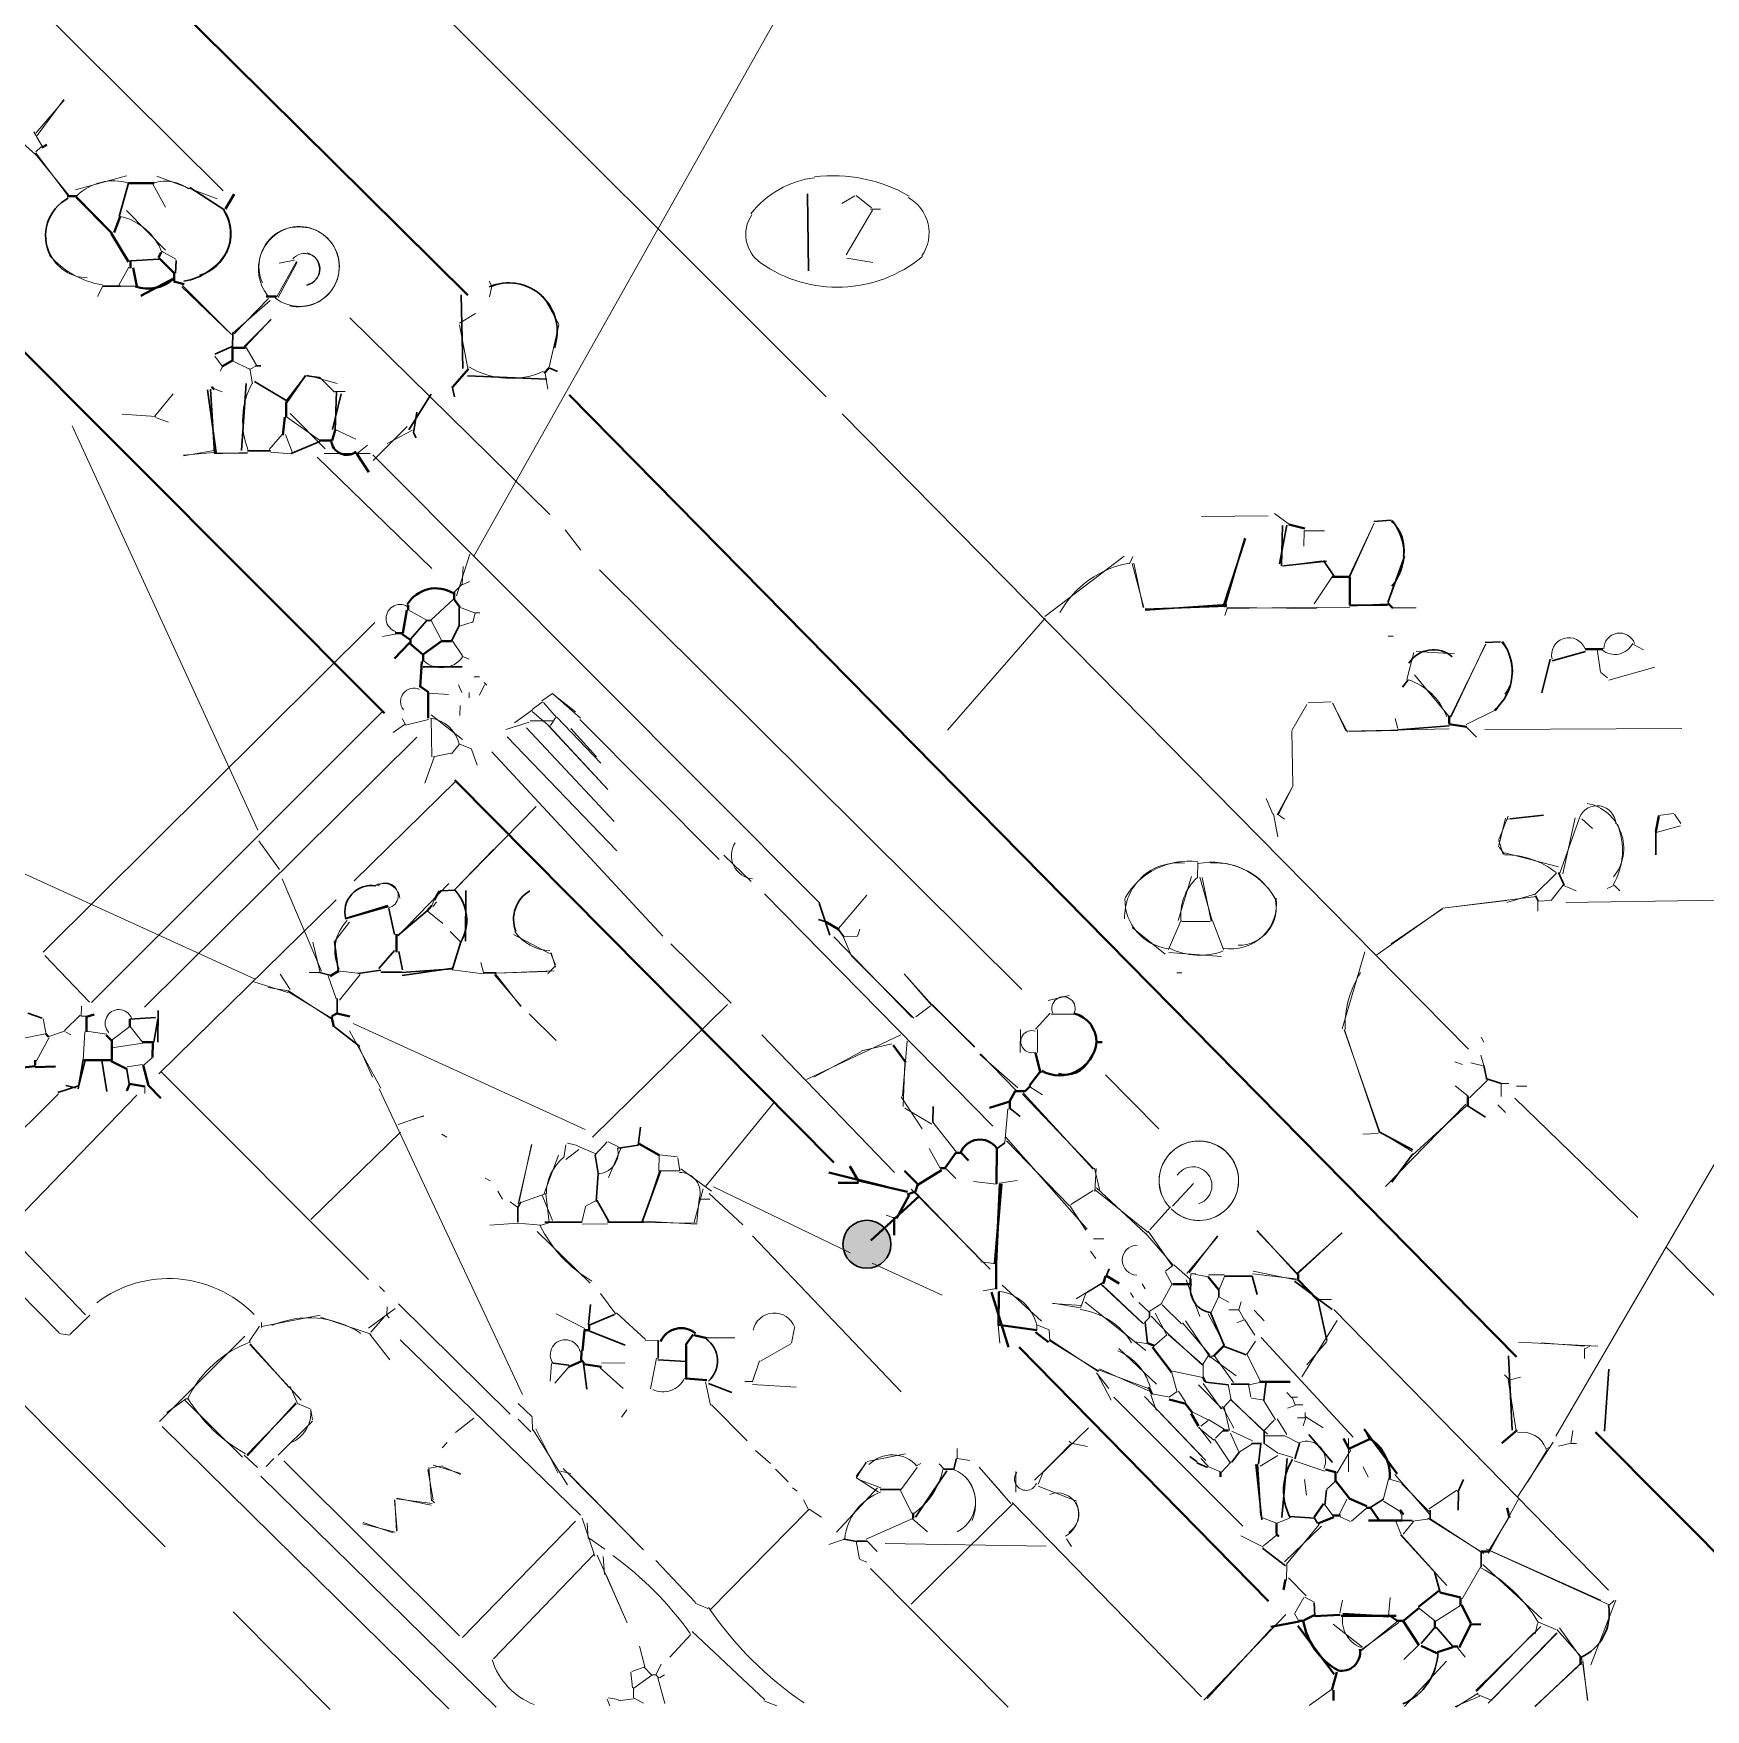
# Model space of a CAD drawing. Header units: millimetres. Extents: x 65038 to 140949, y 40232 to 87783.
# Drawn here: x 103149 to 114217, y 40232 to 51325 of the extents above; entities that cross this region are included whole.
import ezdxf

# ---------------------------------------------------------------- set-up
doc = ezdxf.new("R2010")
doc.units = ezdxf.units.MM
for name, color, linetype, lineweight in [('A_MED', 9, 'CONTINUOUS', 20), ('A_THIN', 8, 'CONTINUOUS', 15), ('CHECK', 2, 'CONTINUOUS', 35), ('P_NOMARK', 6, 'CONTINUOUS', 35), ('SYM', 4, 'CONTINUOUS', 25), ('TEXT_SHAPE', 7, 'CONTINUOUS', 30)]:
    doc.layers.add(name, color=color, linetype=linetype, lineweight=lineweight)

msp = doc.modelspace()

# ---------------------------------------------------------------- hatches: boundary and pattern name
at = {"layer": 'TEXT_SHAPE'}
h = msp.add_hatch(color=7, dxfattribs=at)
h.dxf.hatch_style = 1
edge = h.paths.add_edge_path()
edge.add_arc((108666, 43311), 159, 0, 360)

# ---------------------------------------------------------------- linework, layer by layer
at = {"layer": 'A_MED', "lineweight": 20}
for p, q in [((106065, 47866), (109026, 53133)), ((102491, 52187), (104404, 50283)), ((103079, 50600), (103162, 50525)), ((103160, 50529), (103381, 50257)), ((103199, 50576), (103165, 50542)), ((103165, 50536), (103376, 50253)), ((103765, 50383), (103428, 50290)), ((103965, 50381), (104364, 50232)), ((103938, 50329), (104023, 50176)), ((103430, 50240), (103664, 50004)), ((103435, 50245), (103669, 50005)), ((104001, 49883), (104091, 49832)), ((104889, 49816), (104759, 49583)), ((104894, 49811), (104769, 49578)), ((104876, 49826), (104775, 49805)), ((103724, 49653), (103826, 49653)), ((104716, 49558), (104468, 49342)), ((104704, 49571), (104477, 49338)), ((106522, 49586), (106626, 49401)), ((106566, 48141), (105242, 49444)), ((106074, 49471), (105969, 49408)), ((105970, 49396), (106024, 49108)), ((106626, 49396), (106561, 49109)), ((104349, 49190), (104397, 49123)), ((104467, 49158), (104583, 49102)), ((104582, 49108), (104598, 49006)), ((105160, 49008), (104960, 49064)), ((105141, 48952), (105045, 49048)), ((106537, 49074), (106553, 48972)), ((104073, 48941), (103950, 48791)), ((103957, 48783), (104043, 48753)), ((105623, 48723), (105398, 48498)), ((104796, 48672), (104709, 48572)), ((104818, 48671), (104864, 48550)), ((104344, 48565), (104142, 48530)), ((104345, 48551), (104142, 48534)), ((104566, 48552), (104346, 48544)), ((104566, 48547), (104346, 48547)), ((104718, 48555), (104854, 48543)), ((105074, 48546), (105378, 48546)), ((111857, 47729), (112025, 48084)), ((111863, 47728), (112023, 48085)), ((111560, 48034), (111695, 48034)), ((110368, 47865), (109843, 47466)), ((110426, 47864), (110405, 47814)), ((110423, 47818), (110499, 47527)), ((110433, 47819), (110494, 47527)), ((111414, 47799), (111677, 47835)), ((106895, 47775), (109692, 44997)), ((111745, 47728), (111627, 47551)), ((106035, 47697), (105986, 47677)), ((105629, 47510), (105749, 47444)), ((105929, 47581), (105779, 47442)), ((111053, 47523), (111036, 47472)), ((111642, 47528), (111049, 47520)), ((111642, 47519), (111049, 47525)), ((111642, 47526), (111863, 47529)), ((112150, 47524), (112303, 47524)), ((105781, 47440), (105851, 47305)), ((109845, 47455), (109200, 46715)), ((105544, 47349), (105459, 47334)), ((105920, 47307), (105988, 47205)), ((112520, 46787), (112764, 47283)), ((112533, 46803), (112762, 47284)), ((112759, 47295), (112861, 47298)), ((112286, 47227), (112241, 47049)), ((112556, 47220), (112302, 47235)), ((113500, 47250), (113523, 47097)), ((112291, 47081), (112528, 46795)), ((113524, 47095), (113569, 47061)), ((113577, 47045), (113881, 47132)), ((105761, 46959), (105896, 46950)), ((112900, 46944), (112827, 46841)), ((111740, 46902), (111588, 46894)), ((111837, 46710), (111751, 46893)), ((112824, 46846), (112633, 46752)), ((105782, 46793), (105786, 46538)), ((106436, 46776), (106589, 46776)), ((111479, 46707), (111486, 46350)), ((111842, 46707), (112520, 46723)), ((112757, 46719), (114061, 46725)), ((105967, 46620), (105915, 46558)), ((105801, 46535), (105739, 46363)), ((105912, 46561), (105794, 46538)), ((111308, 46262), (111354, 46157)), ((111487, 46348), (111382, 46154)), ((111358, 46161), (111387, 46007)), ((111381, 46161), (111430, 46124)), ((113145, 46150), (112907, 46125)), ((113905, 46149), (114007, 46163)), ((114012, 46159), (114053, 46097)), ((112893, 46131), (112848, 45942)), ((112910, 46145), (112851, 45994)), ((113383, 46133), (113254, 45767)), ((113354, 46133), (113274, 45762)), ((114051, 46080), (113890, 46036)), ((112848, 45990), (112878, 45892)), ((112852, 45939), (112886, 45893)), ((110856, 45839), (110855, 45737)), ((112890, 45901), (113245, 45810)), ((105056, 45118), (104795, 45730)), ((110870, 45741), (110951, 45451)), ((110886, 45739), (110946, 45449)), ((113230, 45767), (113085, 45623)), ((113099, 45612), (112479, 45535)), ((105755, 45517), (105858, 45434)), ((105799, 45587), (105787, 45552)), ((113294, 45574), (114327, 45589)), ((105241, 45444), (105142, 45315)), ((110752, 45448), (110939, 45448)), ((110954, 45454), (111027, 45262)), ((104999, 45310), (105047, 45110)), ((108448, 45347), (108963, 44814)), ((106572, 45241), (106605, 45161)), ((106575, 45241), (106604, 45145)), ((110665, 45243), (111014, 45215)), ((111963, 45247), (111813, 44738)), ((105100, 45088), (105152, 44936)), ((105160, 45120), (105296, 45105)), ((105921, 45127), (106125, 45101)), ((106596, 45122), (106211, 45105)), ((106549, 45117), (106211, 45105)), ((104833, 44985), (105128, 44803)), ((104838, 44989), (105117, 44806)), ((109866, 44925), (110004, 44958)), ((113227, 42040), (114970, 45035)), ((109886, 44835), (110038, 44835)), ((103212, 44804), (103232, 44701)), ((103361, 44723), (103244, 44685)), ((103488, 44718), (103478, 44530)), ((103499, 44722), (103634, 44702)), ((103786, 44752), (103670, 44664)), ((103789, 44753), (103871, 44649)), ((105240, 44724), (105448, 44344)), ((109682, 44733), (109681, 44580)), ((109796, 44733), (109795, 44580)), ((111826, 44730), (112061, 44056)), ((103872, 44643), (103668, 44612)), ((108933, 44655), (108902, 44291)), ((103870, 44500), (103768, 44486)), ((108918, 44512), (108907, 44223)), ((100879, 44457), (104021, 41308)), ((110245, 44432), (110599, 44074)), ((108893, 44286), (109032, 44076)), ((109745, 44354), (109828, 44301)), ((112561, 44360), (112646, 44292)), ((105730, 44161), (105562, 44104)), ((108916, 44211), (109095, 44107)), ((109103, 44120), (109260, 43920)), ((112055, 44060), (112276, 43925)), ((106447, 43971), (106357, 43578)), ((107036, 43944), (106956, 43752)), ((109078, 43946), (109152, 43814)), ((110123, 43412), (109583, 44023)), ((109589, 43996), (110006, 43567)), ((106625, 43901), (106529, 43648)), ((107290, 43900), (107289, 43798)), ((107293, 43796), (107181, 43459)), ((109186, 43814), (109254, 43746)), ((109372, 43727), (109524, 43708)), ((109660, 43733), (109541, 43716)), ((110173, 43815), (110206, 43674)), ((110183, 43813), (110174, 43660)), ((110828, 43713), (110688, 43563)), ((106517, 43635), (106585, 43468)), ((106540, 43644), (106562, 43458)), ((107581, 43678), (107522, 43458)), ((110164, 43667), (110017, 43574)), ((110186, 43684), (110514, 43378)), ((106305, 43592), (106354, 43556)), ((106803, 43559), (106778, 43458)), ((106864, 43596), (106801, 43562)), ((108794, 43504), (108845, 43487)), ((106356, 43450), (106170, 43437)), ((106355, 43451), (106508, 43437)), ((106561, 43453), (106509, 43437)), ((106780, 43444), (106949, 43447)), ((107186, 43463), (107541, 43443)), ((111247, 43401), (111519, 43114)), ((111249, 43403), (111522, 43103)), ((109420, 43194), (109522, 43181)), ((110245, 43068), (110052, 42949)), ((110229, 43055), (110112, 42985)), ((110687, 43050), (110613, 42917)), ((110640, 43130), (110686, 43045)), ((110779, 43075), (110870, 42832)), ((110842, 43110), (110927, 43095)), ((111034, 43097), (110999, 43012)), ((111218, 43116), (111521, 43081)), ((111224, 43132), (111515, 43073)), ((109521, 43018), (109436, 43003)), ((110112, 42981), (110082, 42894)), ((110993, 42964), (110944, 42860)), ((103390, 42713), (103523, 42841)), ((105544, 42886), (105366, 42756)), ((106610, 42850), (106799, 42754)), ((109895, 42920), (110085, 42906)), ((109896, 42921), (110079, 42890)), ((110537, 42827), (110503, 42793)), ((110618, 42918), (110535, 42865)), ((110925, 42851), (111035, 42643)), ((103320, 42721), (103387, 42709)), ((104646, 42769), (104577, 42667)), ((105375, 42716), (105508, 42545)), ((108187, 42758), (108166, 42656)), ((109534, 42775), (109546, 42656)), ((109873, 42742), (109877, 42674)), ((111780, 42806), (111546, 42434)), ((103984, 42138), (104548, 42702)), ((107606, 42691), (107792, 42691)), ((108162, 42652), (107961, 42538)), ((109873, 42673), (110201, 42472)), ((109879, 42678), (110196, 42468)), ((110435, 42665), (110519, 42654)), ((111238, 42669), (111184, 42586)), ((111711, 42668), (111578, 42513)), ((112980, 42662), (113504, 42637)), ((113130, 42659), (113417, 42637)), ((106579, 42522), (106569, 42404)), ((106600, 42392), (106694, 42502)), ((106901, 42493), (107052, 42356)), ((107063, 42527), (106910, 42524)), ((107273, 42557), (107233, 42354)), ((107955, 42540), (107908, 42402)), ((110926, 42571), (110960, 42571)), ((107909, 42382), (108197, 42366)), ((110186, 42460), (110268, 42356)), ((110187, 42460), (110282, 42280)), ((110689, 42472), (110890, 42430)), ((111265, 42397), (111197, 42381)), ((112912, 42416), (112964, 42076)), ((104154, 42276), (104533, 41901)), ((111155, 41445), (110300, 42298)), ((110546, 42314), (110580, 42212)), ((110553, 42320), (110671, 42299)), ((111212, 42293), (111297, 42278)), ((111291, 42278), (111370, 42149)), ((104886, 42261), (104565, 41911)), ((110824, 42199), (110925, 42148)), ((105899, 40237), (104000, 42105)), ((106474, 42090), (106619, 41797)), ((110132, 42095), (109776, 41750)), ((110927, 42152), (111032, 42088)), ((111025, 42078), (110974, 42027)), ((111074, 42060), (111125, 41941)), ((111082, 42073), (111219, 42009)), ((111363, 42147), (111296, 42078)), ((110006, 42007), (110023, 41990)), ((111214, 41988), (111130, 41935)), ((111295, 41992), (111384, 41930)), ((111869, 41950), (111779, 41799)), ((111855, 42026), (111854, 41805)), ((113210, 42000), (112971, 41635)), ((113170, 41951), (113040, 41736)), ((104806, 41877), (105968, 40719)), ((105767, 41833), (105783, 41612)), ((105857, 41844), (105772, 41829)), ((105977, 41793), (105794, 41849)), ((105975, 41787), (105857, 41839)), ((108664, 41867), (108596, 41776)), ((108921, 41923), (108668, 41873)), ((108999, 41834), (108890, 41686)), ((111078, 41871), (111012, 41801)), ((111382, 41931), (111485, 41900)), ((105759, 41821), (105795, 41620)), ((111766, 41741), (111710, 41689)), ((112118, 41756), (112084, 41619)), ((105538, 41618), (105557, 41416)), ((105782, 41583), (105554, 41631)), ((108736, 41699), (108465, 41405)), ((108886, 41685), (108963, 41529)), ((111842, 41623), (111793, 41520)), ((108968, 41493), (109068, 41407)), ((111464, 41497), (111379, 41464)), ((111867, 41475), (111798, 41506)), ((112395, 41494), (112277, 41478)), ((112379, 41499), (112750, 41265)), ((111141, 41380), (111291, 41307)), ((111676, 41444), (111430, 41208)), ((111660, 41456), (111443, 41194)), ((112168, 41479), (112201, 41394)), ((112199, 41388), (112506, 41052)), ((112200, 41390), (112423, 41143)), ((108517, 41358), (108415, 41323)), ((109853, 41312), (108786, 41330)), ((106880, 41253), (107080, 40805)), ((111445, 41193), (111444, 41090)), ((112743, 41191), (113135, 40831)), ((111565, 40976), (111627, 40942)), ((111814, 40955), (111796, 40870)), ((112130, 40972), (112118, 40852)), ((113623, 40956), (113459, 40528)), ((104470, 40877), (105113, 40232)), ((111440, 40861), (110897, 40293)), ((111496, 40867), (111525, 40817)), ((112323, 40901), (112426, 40818)), ((112596, 40920), (112428, 40814)), ((113106, 40800), (113090, 40732)), ((112574, 40645), (112626, 40578)), ((113400, 40543), (113088, 40252)), ((113386, 40532), (113089, 40251)), ((107241, 40462), (107274, 40462)), ((107272, 40459), (107288, 40442)), ((107122, 40377), (107121, 40309)), ((107122, 40309), (107188, 40274)), ((111742, 40364), (111593, 40257)), ((112806, 40291), (112707, 40331))]:
    msp.add_line(p, q, dxfattribs=at)
for centre, radius, start, end in [((103679, 50000), 350, 73.4585, 134.0178), ((104021, 50084), 264, 53.6311, 106.4184), ((103510, 49988), 280, 139.6409, 268.8238), ((104922, 49767), 284, 102.4396, 218.0014), ((104907, 49782), 266, 256.0608, 203.9779), ((104911, 49782), 263, 231.981, 100.9615), ((103708, 50256), 604, 221.3642, 260.2986), ((104943, 49766), 103, 279.0316, 139.1169), ((104930, 49766), 112, 285.2214, 73.6878), ((105053, 48761), 520, 151.431, 202.0464), ((110516, 47173), 656, 99.6665, 150.8408), ((112671, 47111), 270, 323.9037, 43.5428), ((113313, 47211), 115, 20.7441, 193.6424), ((113617, 47348), 133, 230.7623, 333.1927), ((113649, 47252), 105, 19.6364, 180.4221), ((105850, 47299), 172, 227.2108, 323.7157), ((112119, 46657), 412, 20.7598, 71.4087), ((113499, 46090), 124, 1.4465, 159.6193), ((113373, 45933), 303, 321.0078, 78.1945), ((113213, 45919), 455, 329.891, 22.1878), ((110729, 45479), 357, 83.619, 182.323), ((110951, 45355), 485, 30.8524, 101.1643), ((110970, 45384), 452, 28.9163, 93.7861), ((105480, 45619), 83.4, 284.0628, 128.3078), ((106542, 45463), 216, 125.8477, 201.7553), ((111079, 45566), 299, 259.5636, 6.9347), ((111126, 45540), 250, 269.6379, 14.4196), ((105428, 45255), 284, 135.5639, 205.7628), ((110869, 45670), 446, 243.6919, 290.541), ((109967, 44872), 77.3, 332.7083, 204.4188), ((103714, 44774), 90.7, 21.52, 222.5198), ((109758, 44652), 73.1, 72.8131, 288.6948), ((106883, 43915), 136, 269.7104, 14.9217), ((110863, 43731), 263, 246.8468, 198.9643), ((110864, 43732), 263, 225.3466, 222.6488), ((106851, 43646), 307, 128.431, 180.3089), ((108053, 42713), 143, 19.4393, 168.5148), ((106669, 42580), 99, 13.9915, 216.259), ((107316, 42491), 157, 244.5213, 334.8582), ((104773, 42195), 213, 291.384, 5.7105), ((111576, 41881), 126, 334.7465, 111.3289), ((108701, 41921), 479, 305.076, 348.3603), ((109157, 41608), 228, 298.0888, 67.7049), ((109114, 41594), 272, 335.7367, 36.6153), ((108886, 41325), 369, 110.1706, 174.1345), ((106636, 40705), 474, 197.7261, 248.5224)]:
    msp.add_arc(centre, radius, start, end, dxfattribs=at)
at = {"layer": 'A_THIN', "lineweight": 15}
for p, q in [((103353, 50885), (103164, 50665)), ((103349, 50889), (103173, 50650)), ((103152, 50674), (103209, 50576)), ((103764, 50154), (104023, 49892)), ((103779, 49779), (103713, 49659)), ((103607, 49652), (103573, 49584)), ((104132, 49649), (104460, 49334)), ((104136, 49658), (104457, 49336)), ((106165, 49687), (106183, 49654)), ((106184, 49652), (106167, 49583)), ((104722, 49432), (104544, 49253)), ((104721, 49433), (104547, 49250)), ((104557, 49247), (104626, 49129)), ((104402, 49124), (104384, 49090)), ((104620, 49124), (104587, 49106)), ((104348, 48974), (104398, 48953)), ((105144, 48955), (105212, 48955)), ((104634, 46051), (103405, 48728)), ((103737, 48806), (103958, 48790)), ((104824, 48789), (105042, 48633)), ((104847, 48810), (105079, 48576)), ((105145, 48705), (105282, 48641)), ((105360, 48601), (105293, 48548)), ((105659, 48699), (105491, 48611)), ((105026, 48521), (105785, 47784)), ((108352, 45572), (105396, 48537)), ((111365, 48148), (111463, 48075)), ((106668, 48039), (106772, 47905)), ((110882, 48128), (111323, 48132)), ((111560, 48034), (111559, 47932)), ((106037, 47878), (105950, 47604)), ((105993, 47797), (105986, 47678)), ((105969, 47529), (106069, 47491)), ((106072, 47490), (106057, 47427)), ((106069, 47491), (106103, 47491)), ((103214, 45244), (105409, 47426)), ((106052, 47428), (105968, 47403)), ((112116, 47336), (112150, 47336)), ((113740, 47281), (113807, 47246)), ((105984, 47203), (106033, 47183)), ((106067, 47066), (106101, 47066)), ((105963, 47014), (105984, 46964)), ((106033, 46963), (106033, 46929)), ((106134, 47015), (106101, 46946)), ((106132, 47029), (106149, 47012)), ((106515, 46908), (106585, 46956)), ((106584, 46957), (106770, 46793)), ((106593, 46948), (106737, 46836)), ((105462, 46839), (103533, 44911)), ((105782, 46815), (105990, 46652)), ((105973, 46878), (105972, 46810)), ((106453, 46848), (106334, 46763)), ((106518, 46902), (106450, 46851)), ((106450, 46838), (106569, 46736)), ((106525, 46897), (106612, 46797)), ((111579, 46883), (111478, 46712)), ((111579, 46883), (111478, 46712)), ((111740, 46902), (111588, 46894)), ((111847, 46701), (111748, 46892)), ((105611, 46755), (105530, 46699)), ((105589, 46792), (105607, 46758)), ((105763, 46784), (105612, 46746)), ((106431, 46768), (106276, 46719)), ((106412, 46730), (106992, 46110)), ((106559, 46742), (106951, 46322)), ((106567, 46736), (106950, 46322)), ((106604, 46796), (106571, 46744)), ((106614, 46799), (106904, 46496)), ((106705, 46725), (106877, 46537)), ((106766, 46784), (107689, 45858)), ((111479, 46707), (111486, 46350)), ((112181, 46711), (111859, 46705)), ((112162, 46791), (112180, 46724)), ((112633, 46736), (112701, 46668)), ((103884, 44880), (105686, 46668)), ((105964, 46624), (106049, 46591)), ((106285, 46670), (107010, 45916)), ((106048, 46589), (106087, 46483)), ((105947, 46378), (105271, 45716)), ((111487, 46348), (111390, 46158)), ((106476, 46208), (105937, 45658)), ((113398, 46128), (113469, 46064)), ((104613, 45067), (102646, 45964)), ((104640, 45982), (104777, 45791)), ((106197, 45926), (105937, 45658)), ((107718, 45887), (107900, 45712)), ((110815, 45745), (110727, 45454)), ((107987, 45630), (109499, 44093)), ((108666, 45621), (108477, 45401)), ((113087, 45629), (112902, 45573)), ((113275, 45687), (113196, 45586)), ((113278, 45686), (113361, 45651)), ((113615, 45687), (113566, 45666)), ((113616, 45685), (113650, 45651)), ((105153, 45590), (103979, 44439)), ((105816, 45578), (105795, 45547)), ((112476, 45533), (112041, 45227)), ((112477, 45531), (112137, 45300)), ((112902, 45586), (112479, 45536)), ((113192, 45586), (113107, 45582)), ((113107, 45583), (113107, 45515)), ((105907, 45381), (105975, 45313)), ((108620, 45396), (108604, 45351)), ((110422, 45407), (110640, 45231)), ((110744, 45451), (110663, 45262)), ((106327, 45362), (106565, 45235)), ((107767, 44906), (107367, 45299)), ((108510, 45343), (108562, 45225)), ((108601, 45349), (108516, 45345)), ((103224, 45222), (103520, 44914)), ((106111, 45177), (106128, 45109)), ((108562, 45222), (108976, 44807)), ((104608, 45049), (104833, 44977)), ((104782, 45099), (104849, 44997)), ((104974, 45109), (105042, 45109)), ((105311, 45097), (105175, 44926)), ((106201, 45095), (106378, 44886)), ((106205, 45104), (106375, 44884)), ((108913, 45100), (109097, 44893)), ((108913, 45100), (109093, 44893)), ((110717, 45107), (110751, 45107)), ((104703, 45010), (104838, 44988)), ((103457, 44828), (103355, 44726)), ((103466, 44888), (103465, 44820)), ((103465, 44820), (103499, 44820)), ((106431, 44837), (106610, 44660)), ((107743, 44899), (106849, 44020)), ((108990, 44816), (109088, 44889)), ((109097, 44894), (109380, 44617)), ((109098, 44899), (109378, 44616)), ((103362, 44716), (103396, 44698)), ((105265, 44773), (106801, 44071)), ((111828, 44731), (112057, 44054)), ((103227, 44704), (103074, 44672)), ((103252, 44679), (103169, 44525)), ((105305, 44615), (105394, 44418)), ((107970, 44698), (108849, 43785)), ((108890, 44697), (108266, 44402)), ((108630, 44591), (108831, 44638)), ((112732, 44682), (112750, 44649)), ((103935, 44544), (103873, 44493)), ((108314, 44416), (108631, 44586)), ((109413, 44567), (109665, 44347)), ((109419, 44571), (109652, 44331)), ((112557, 44518), (112608, 44501)), ((112663, 44513), (112746, 44493)), ((112731, 44562), (112749, 44495)), ((105366, 43077), (103996, 44451)), ((112865, 44375), (112864, 44290)), ((112865, 44375), (112916, 44375)), ((103314, 44306), (102701, 43699)), ((103833, 44299), (102971, 43404)), ((103887, 44360), (103887, 44309)), ((105438, 44339), (106385, 42317)), ((109695, 44304), (110167, 43812)), ((109701, 44313), (110164, 43809)), ((112966, 44358), (113034, 44358)), ((105732, 44159), (105664, 44142)), ((108047, 44246), (107598, 43694)), ((109599, 44207), (109578, 43984)), ((112843, 44235), (112894, 44184)), ((105578, 44052), (104985, 43474)), ((112051, 44045), (111948, 44039)), ((102091, 43971), (103319, 42725)), ((105852, 44039), (105885, 44021)), ((106446, 43971), (106365, 43595)), ((106674, 43969), (106659, 43883)), ((106758, 43938), (106672, 43871)), ((106751, 43964), (106683, 43980)), ((106752, 43961), (106871, 43910)), ((106946, 43990), (106865, 43901)), ((107021, 43955), (106954, 43990)), ((107290, 43903), (107409, 43890)), ((107414, 43884), (107428, 43798)), ((106138, 43749), (106172, 43731)), ((107289, 43798), (107425, 43797)), ((107435, 43811), (107637, 43663)), ((102686, 43680), (103494, 42845)), ((106222, 43662), (106254, 43610)), ((106542, 43647), (106376, 43587)), ((107556, 43611), (107541, 43457)), ((107559, 43610), (107627, 43610)), ((107621, 43646), (107845, 43439)), ((107650, 43691), (108556, 43255)), ((108960, 43675), (109481, 43147)), ((108981, 43660), (109422, 43203)), ((110177, 43672), (110528, 43390)), ((110007, 43570), (110116, 43405)), ((110676, 43559), (110538, 43407)), ((106484, 43396), (106833, 43053)), ((107186, 43454), (107542, 43451)), ((110513, 43382), (110693, 43173)), ((110527, 43397), (110689, 43166)), ((107909, 43367), (108893, 42335)), ((110146, 43266), (110182, 43217)), ((110167, 43346), (110235, 43346)), ((110990, 43363), (110784, 43118)), ((110987, 43366), (110800, 43123)), ((108701, 43187), (109164, 42975)), ((110689, 43169), (110644, 43136)), ((110698, 43175), (110807, 43079)), ((110216, 43045), (110488, 42790)), ((110489, 43049), (110507, 43015)), ((110810, 43116), (110809, 43082)), ((110810, 43116), (110843, 43116)), ((110928, 43109), (111030, 43109)), ((105439, 43032), (105473, 42998)), ((106903, 42986), (107003, 42849)), ((109562, 43041), (109821, 42803)), ((110226, 43040), (110496, 42785)), ((110410, 42990), (110431, 42959)), ((110996, 42964), (111062, 42928)), ((111656, 42946), (111741, 42946)), ((104658, 42767), (105046, 42841)), ((105049, 42828), (105384, 42716)), ((105478, 42838), (105382, 42730)), ((105487, 42842), (105503, 42825)), ((105490, 42896), (105489, 42845)), ((105565, 42917), (106305, 42186)), ((107009, 42858), (107200, 42681)), ((110110, 42927), (110512, 42608)), ((110466, 42925), (110537, 42860)), ((110547, 42836), (110663, 42715)), ((110574, 42856), (110651, 42709)), ((110621, 42911), (110749, 42784)), ((111063, 42878), (111130, 42878)), ((111143, 42930), (111127, 42879)), ((111129, 42877), (111165, 42810)), ((111229, 42875), (111295, 42805)), ((113575, 41022), (111757, 42880)), ((104659, 42794), (104659, 42760)), ((109792, 42777), (109872, 42745)), ((109792, 42776), (109792, 42742)), ((110652, 42711), (110569, 42641)), ((110660, 42713), (110887, 42515)), ((110661, 42718), (110887, 42510)), ((110756, 42792), (110936, 42580)), ((110774, 42804), (110938, 42561)), ((111163, 42811), (111114, 42791)), ((111167, 42811), (111234, 42709)), ((104580, 42648), (104921, 42279)), ((104584, 42652), (104839, 42365)), ((106769, 41518), (105576, 42679)), ((107199, 42677), (107284, 42673)), ((110333, 42622), (110584, 42384)), ((111277, 42694), (111886, 42035)), ((113416, 42622), (113416, 42554)), ((113451, 42637), (113418, 42619)), ((110892, 42520), (110891, 42435)), ((110925, 42572), (110893, 42520)), ((110937, 42568), (111110, 42440)), ((110964, 42575), (111093, 42396)), ((111179, 42588), (111271, 42405)), ((107598, 42400), (107630, 42247)), ((107859, 42402), (107910, 42402)), ((110200, 42479), (110531, 42356)), ((110206, 42486), (110541, 42337)), ((110683, 42468), (110719, 42332)), ((110861, 42380), (111017, 42222)), ((110892, 42390), (111012, 42221)), ((111058, 42383), (111078, 42282)), ((111192, 42383), (111207, 42298)), ((112886, 42447), (112920, 42413)), ((112993, 42431), (112925, 42414)), ((104162, 42289), (104031, 42197)), ((104847, 42370), (104899, 42252)), ((110504, 42303), (110910, 41880)), ((110719, 42337), (110669, 42301)), ((110728, 42338), (110776, 42268)), ((111075, 42284), (111026, 42231)), ((111075, 42282), (111317, 42053)), ((111077, 42282), (111293, 42074)), ((111446, 42329), (111479, 42295)), ((111482, 42298), (111502, 42249)), ((111484, 42299), (111517, 42299)), ((104888, 42255), (104562, 41918)), ((104896, 42256), (104981, 42222)), ((104984, 42216), (104995, 42148)), ((106065, 42160), (105942, 42064)), ((106357, 42256), (106451, 42169)), ((106449, 42164), (106453, 42079)), ((107077, 42216), (107041, 42166)), ((107637, 42248), (107873, 42009)), ((110588, 42216), (110885, 41903)), ((111017, 42239), (111094, 42094)), ((111031, 42232), (111067, 42079)), ((111381, 42156), (111445, 42052)), ((111502, 42244), (111450, 42227)), ((111500, 42248), (111551, 42248)), ((111517, 42163), (111568, 42163)), ((111571, 42162), (111555, 42110)), ((111568, 42197), (111568, 42163)), ((111572, 42169), (111687, 42096)), ((104997, 42139), (104768, 41915)), ((106357, 42154), (106442, 42069)), ((106457, 42082), (106632, 41803)), ((110862, 42098), (110963, 42014)), ((110863, 42101), (110945, 41994)), ((110925, 42144), (110876, 42108)), ((113340, 42078), (113325, 41993)), ((105888, 41998), (105854, 41964)), ((107928, 41946), (108027, 41859)), ((109263, 41959), (109263, 41891)), ((110014, 41987), (109837, 41807)), ((110026, 41993), (110126, 41973)), ((110966, 42021), (111068, 41869)), ((111296, 42044), (111432, 42044)), ((111432, 42044), (111533, 41993)), ((113194, 41973), (113160, 41955)), ((113328, 41994), (113244, 41974)), ((113329, 41992), (113363, 41992)), ((104544, 41916), (104631, 41833)), ((104740, 41892), (104689, 41841)), ((106656, 41826), (107187, 41289)), ((108060, 41823), (108144, 41738)), ((108661, 41868), (108596, 41762)), ((109024, 41860), (108990, 41842)), ((109144, 41857), (109178, 41823)), ((109263, 41894), (109348, 41879)), ((109410, 41835), (109568, 41654)), ((109410, 41835), (109619, 41594)), ((110876, 41894), (110926, 41843)), ((110923, 41840), (111007, 41805)), ((111387, 41912), (111269, 41843)), ((111494, 41877), (111698, 41810)), ((111951, 41837), (111985, 41769)), ((104653, 41775), (106212, 40246)), ((106630, 41802), (106683, 41719)), ((106637, 41810), (106705, 41793)), ((106699, 41784), (107187, 41289)), ((108597, 41766), (108740, 41673)), ((108607, 41756), (108758, 41699)), ((109652, 41806), (109651, 41670)), ((109835, 41807), (109799, 41722)), ((111562, 41754), (111575, 41651)), ((112126, 41757), (112210, 41732)), ((112160, 41786), (112393, 41523)), ((112206, 41728), (112388, 41543)), ((105540, 41619), (105552, 41411)), ((105788, 41596), (105553, 41626)), ((108174, 41698), (108205, 41677)), ((108247, 41620), (108281, 41552)), ((109800, 41709), (110055, 41611)), ((112086, 41610), (112190, 41547)), ((112571, 41684), (112389, 41559)), ((112981, 41629), (112780, 41265)), ((106782, 41499), (106865, 41247)), ((108277, 41552), (107628, 40891)), ((108283, 41557), (108366, 41504)), ((108974, 41497), (108662, 41358)), ((109635, 41594), (108958, 40929)), ((109627, 41601), (110881, 40315)), ((111273, 41505), (111378, 41465)), ((111700, 41583), (111750, 41515)), ((111973, 41565), (111873, 41478)), ((112189, 41548), (112207, 41515)), ((112208, 41516), (112208, 41482)), ((112393, 41496), (112731, 41275)), ((112913, 41499), (112781, 41279)), ((105543, 41405), (105326, 41460)), ((105531, 41402), (105332, 41469)), ((106738, 41479), (105988, 40707)), ((106814, 41465), (106821, 41363)), ((111375, 41384), (111291, 41314)), ((112284, 41475), (112215, 41391)), ((106828, 41365), (106931, 41292)), ((108595, 41345), (108618, 41227)), ((108667, 41346), (108735, 41278)), ((109987, 41362), (110021, 41311)), ((112765, 41294), (113525, 40955)), ((112787, 41285), (113580, 40925)), ((106861, 41259), (106194, 40567)), ((106920, 41244), (106928, 41125)), ((107268, 41218), (107531, 40939)), ((108621, 41224), (108666, 41207)), ((108689, 41165), (109601, 40247)), ((112729, 41177), (112606, 40965)), ((106937, 41127), (107080, 40805)), ((111456, 41102), (111574, 40983)), ((111559, 40973), (111498, 40870)), ((113612, 40954), (113578, 40920)), ((107529, 40935), (107613, 40900)), ((107501, 40729), (107361, 40579)), ((107509, 40748), (107990, 40296)), ((111343, 40765), (110918, 40304)), ((111753, 40796), (111947, 40644)), ((112187, 40807), (111935, 40624)), ((112176, 40813), (111940, 40622)), ((113128, 40780), (112696, 40357)), ((113080, 40738), (112702, 40351)), ((113236, 40736), (112779, 40274)), ((113234, 40738), (112814, 40307)), ((113107, 40811), (113226, 40760)), ((113234, 40761), (113393, 40582)), ((113251, 40771), (113402, 40563)), ((107160, 40650), (107197, 40515)), ((107191, 40511), (107110, 40482)), ((107190, 40513), (107241, 40462)), ((107305, 40532), (107270, 40464)), ((112503, 40552), (112224, 40252)), ((113406, 40556), (113437, 40290)), ((113406, 40531), (113439, 40290)), ((107104, 40478), (107114, 40376)), ((107243, 40458), (107124, 40373)), ((107283, 40442), (107329, 40271)), ((107326, 40460), (107293, 40442)), ((106947, 40301), (106965, 40256)), ((107020, 40297), (106953, 40309)), ((107122, 40302), (107020, 40288)), ((107984, 40289), (108069, 40256)), ((112723, 40319), (112561, 40252)), ((112713, 40339), (112564, 40247))]:
    msp.add_line(p, q, dxfattribs=at)
for centre, radius, start, end in [((103643, 49743), 380, 20.3736, 77.2922), ((105575, 47454), 91.8, 58.5509, 252.3579), ((107924, 45884), 155, 147.4122, 264.3384), ((110796, 45363), 484, 82.8922, 150.2469), ((111076, 45492), 332, 132.005, 187.7116), ((105466, 45592), 108, 5.3875, 124.898), ((110702, 45593), 328, 178.6601, 263.9209), ((106576, 45547), 292, 214.7197, 268.3208), ((110825, 43699), 125, 286.9456, 146.5985), ((107429, 43652), 134, 342.2429, 91.8857), ((107293, 43827), 882, 206.229, 239.5583), ((110455, 43206), 98.9, 90.2488, 269.2119), ((104044, 42294), 790, 44.2935, 127.0834), ((104972, 42198), 626, 56.6475, 112.9797), ((104839, 41966), 743, 109.7158, 154.7535), ((110191, 42269), 363, 15.8293, 68.0327), ((105059, 42831), 1039, 211.495, 240.8306), ((108835, 41698), 219, 42.1591, 135.1605), ((109719, 41757), 75.1, 144.0991, 336.7588), ((109928, 41524), 141, 301.6698, 111.1082), ((109899, 41527), 169, 298.6678, 26.1279), ((105646, 39410), 2276, 35.5867, 54.0199), ((112281, 40316), 965, 30.524, 62.2833), ((109606, 42265), 2408, 214.3475, 235.7418), ((112007, 40821), 193, 165.7875, 248.9458)]:
    msp.add_arc(centre, radius, start, end, dxfattribs=at)
at = {"layer": 'CHECK', "lineweight": 40}
for p, q in [((103238, 50588), (103204, 50570)), ((103778, 50334), (103947, 50334)), ((104478, 50262), (104420, 50164)), ((103371, 50249), (103439, 50249)), ((103723, 50114), (103682, 50008)), ((103663, 50003), (103778, 49814)), ((103792, 49823), (103792, 49772)), ((103994, 49875), (103976, 49842)), ((103979, 49840), (104080, 49738)), ((103808, 49775), (103832, 49654)), ((104084, 49707), (103860, 49588)), ((104080, 49738), (104080, 49687)), ((104079, 49683), (104147, 49667)), ((104689, 49585), (104757, 49585)), ((104467, 49244), (104552, 49244)), ((104822, 48887), (104821, 48785)), ((104813, 48786), (104800, 48666)), ((105041, 48632), (105125, 48632)), ((105145, 48699), (105126, 48631)), ((111460, 48075), (111564, 48049)), ((111745, 47728), (111863, 47728)), ((105836, 45650), (105801, 45588)), ((105786, 45554), (105755, 45517)), ((105551, 45364), (105551, 45245)), ((105165, 45119), (105113, 45086)), ((103499, 44820), (103499, 44717)), ((103551, 44832), (103500, 44816)), ((105122, 44818), (105138, 44750)), ((105158, 44839), (105125, 44821)), ((105160, 44838), (105244, 44818)), ((103787, 44802), (103787, 44751)), ((103231, 44703), (103247, 44686)), ((103630, 44696), (103664, 44662)), ((103668, 44615), (103667, 44530)), ((103668, 44666), (103668, 44615)), ((103871, 44649), (103939, 44649)), ((103940, 44649), (103936, 44547)), ((103160, 44491), (103024, 44475)), ((103159, 44530), (103159, 44496)), ((103159, 44484), (103295, 44487)), ((103481, 44530), (103617, 44530)), ((103617, 44530), (103667, 44530)), ((103664, 44524), (103765, 44473)), ((103874, 44497), (103911, 44362)), ((103787, 44376), (103766, 44327)), ((103785, 44373), (103886, 44356)), ((103909, 44365), (103992, 44278)), ((110520, 42658), (110570, 42638)), ((110557, 42629), (110682, 42465)), ((110533, 42366), (110554, 42317)), ((110667, 42284), (110770, 42258)), ((110769, 42263), (110821, 42195)), ((112733, 41277), (112783, 41277)), ((112451, 41017), (112317, 40912)), ((112461, 41007), (112596, 40972)), ((112596, 40971), (112595, 40920)), ((111627, 40857), (111560, 40822)), ((111800, 40858), (111630, 40850)), ((111806, 40852), (112170, 40852)), ((111816, 40864), (112121, 40848)), ((112124, 40856), (112173, 40820)), ((112322, 40905), (112221, 40820)), ((112603, 40924), (112665, 40802)), ((111528, 40815), (111339, 40779)), ((111519, 40785), (111760, 40465)), ((111528, 40818), (111562, 40818)), ((112172, 40818), (112222, 40818)), ((112218, 40815), (112317, 40661)), ((112426, 40818), (112425, 40767)), ((112667, 40799), (112587, 40643)), ((112663, 40796), (112730, 40794)), ((112335, 40653), (112438, 40605)), ((112545, 40644), (112443, 40610)), ((112543, 40648), (112577, 40648)), ((113390, 40579), (113390, 40528)), ((111777, 40479), (111743, 40359)), ((111754, 40359), (111754, 40290))]:
    msp.add_line(p, q, dxfattribs=at)
at = {"layer": 'CHECK', "lineweight": 30}
for p, q in [((103777, 50334), (103716, 50115)), ((104185, 50306), (104415, 50155)), ((103979, 49832), (103793, 49820)), ((104093, 49823), (104088, 49738)), ((103605, 49653), (103724, 49653)), ((104619, 49125), (104653, 49125)), ((104951, 49062), (104822, 48891)), ((104950, 49062), (104827, 48883)), ((105043, 49049), (104958, 49060)), ((104557, 49009), (104527, 48566)), ((104612, 49022), (104825, 48893)), ((105185, 48941), (105128, 48704)), ((105155, 48955), (105146, 48700)), ((105044, 48624), (104855, 48545)), ((104566, 48564), (104719, 48564)), ((111446, 48071), (111398, 47816)), ((111417, 48069), (111410, 47802)), ((112022, 48095), (112136, 48103)), ((112022, 48095), (112136, 48103)), ((111172, 47983), (111024, 47532)), ((111168, 47984), (111034, 47529)), ((111423, 47801), (111709, 47833)), ((111688, 47837), (111756, 47736)), ((112224, 47863), (112114, 47559)), ((105898, 45698), (105562, 45352)), ((105942, 45654), (105840, 45650)), ((106010, 45653), (106009, 45317)), ((105495, 45554), (105213, 45467)), ((105498, 45547), (105213, 45465)), ((105502, 45534), (105539, 45361)), ((105755, 45517), (105560, 45354)), ((105141, 45312), (105167, 45110)), ((105977, 45312), (105926, 45141)), ((105539, 45255), (105436, 45136)), ((105567, 45248), (105591, 45127)), ((106605, 45155), (106554, 45104)), ((105043, 45111), (105110, 45093)), ((105449, 45126), (105297, 45104)), ((105449, 45113), (105584, 45113)), ((105924, 45134), (105585, 45110)), ((105928, 45139), (105589, 45091)), ((106126, 45108), (106211, 45108)), ((105160, 44938), (105159, 44836)), ((103111, 44841), (103207, 44807)), ((103974, 44858), (103973, 44649)), ((109879, 44841), (109782, 44735)), ((103787, 44801), (103956, 44812)), ((103972, 44800), (103945, 44648)), ((105142, 44751), (105309, 44619)), ((103477, 44531), (103444, 44340)), ((103491, 44528), (103450, 44359)), ((103602, 44528), (103634, 44323)), ((103765, 44478), (103782, 44376)), ((103447, 44359), (103309, 44315)), ((103362, 44363), (103430, 44347)), ((111812, 43386), (111509, 43115)), ((111811, 43387), (111519, 43118)), ((112395, 41550), (112395, 41499)), ((111284, 41300), (111437, 41182)), ((112733, 41277), (112732, 41175)), ((112423, 41142), (112460, 41005)), ((111627, 40937), (111631, 40852)), ((112422, 40770), (112336, 40668)), ((112435, 40776), (112545, 40649)), ((112325, 40663), (112221, 40563))]:
    msp.add_line(p, q, dxfattribs=at)
at = {"layer": 'CHECK'}
msp.add_line((110907, 41869), (110907, 41869), dxfattribs=at)
at = {"layer": 'CHECK', "lineweight": 30}
for centre, radius, start, end in [((103510, 49987), 281, 117.9293, 207.0694), ((104167, 50000), 287, 286.3556, 30.0404), ((104172, 50001), 284, 333.3908, 33.1796), ((104078, 50086), 406, 279.5311, 328.6255), ((111972, 47911), 250, 349.3145, 48.5572), ((111882, 47885), 339, 320.0727, 39.7365), ((105386, 45510), 176, 80.4515, 194.4351), ((105730, 45457), 287, 329.5002, 42.8072), ((106547, 45462), 220, 120.6128, 201.1151), ((113266, 40864), 314, 293.6686, 10.2036), ((112063, 40621), 383, 293.2265, 358.9037)]:
    msp.add_arc(centre, radius, start, end, dxfattribs=at)
at = {"layer": 'CHECK', "lineweight": 40}
for centre, radius, start, end in [((103909, 49888), 251, 250.52, 310.4776), ((105223, 48640), 104, 184.7448, 307.2555), ((111807, 40611), 124, 258.6823, 8.7997)]:
    msp.add_arc(centre, radius, start, end, dxfattribs=at)
at = {"layer": 'P_NOMARK', "lineweight": 30}
for p, q in [((108397, 48921), (105232, 52082)), ((105979, 49596), (105992, 49107)), ((106023, 49059), (106548, 49037)), ((108503, 48807), (112649, 44603)), ((106182, 46570), (107316, 45350)), ((112763, 44409), (112865, 44375)), ((112955, 44278), (113769, 43488)), ((113958, 43291), (115451, 41780)), ((112914, 42572), (112937, 42080)), ((113577, 42485), (113548, 42074))]:
    msp.add_line(p, q, dxfattribs=at)
at = {"layer": 'P_NOMARK', "lineweight": 40}
for p, q in [((103663, 51931), (106024, 49594)), ((101296, 51012), (105473, 46827)), ((106028, 49105), (105925, 48987)), ((112967, 42567), (106694, 48934)), ((105938, 46382), (108446, 43852)), ((108554, 43828), (108610, 43729)), ((108413, 43786), (108787, 43693)), ((108475, 43717), (108610, 43717)), ((108611, 43733), (108935, 43658)), ((109522, 43184), (109522, 43014)), ((109491, 42994), (109603, 42630)), ((109539, 42997), (109538, 42776)), ((109538, 42778), (109792, 42743)), ((109674, 42630), (111324, 40948)), ((112970, 42081), (112870, 41994)), ((113489, 42068), (114780, 40768)), ((111437, 41092), (111424, 41023))]:
    msp.add_line(p, q, dxfattribs=at)
at = {"layer": 'P_NOMARK', "lineweight": 30}
msp.add_arc((106295, 49354), 321, 340.3054, 113.8198, dxfattribs=at)
at = {"layer": 'SYM', "lineweight": 30}
msp.add_line((108272, 50265), (108280, 49754), dxfattribs=at)
at = {"layer": 'SYM', "lineweight": 20}
for p, q in [((108594, 50254), (108696, 50171)), ((108501, 50200), (108586, 50251)), ((108702, 50155), (108529, 49860)), ((108533, 49839), (108706, 49809))]:
    msp.add_line(p, q, dxfattribs=at)
at = {"layer": 'SYM', "lineweight": 15}
msp.add_line((108689, 50163), (108757, 50163), dxfattribs=at)
at = {"layer": 'SYM', "lineweight": 20}
for centre, radius, start, end in [((108394, 49747), 628, 96.7755, 142.3276), ((108446, 49390), 994, 59.8617, 97.3684), ((108812, 50006), 266, 325.0573, 61.2568), ((108092, 49995), 228, 145.3587, 235.0267), ((108471, 50528), 882, 234.6926, 309.6023), ((106305, 49388), 288, 42.5832, 115.3319), ((106307, 49581), 538, 239.1825, 294.0316), ((105668, 46903), 89.1, 65.6567, 217.5968), ((112887, 45332), 557, 52.234, 89.8362), ((113005, 41901), 166, 20.2003, 100.2887)]:
    msp.add_arc(centre, radius, start, end, dxfattribs=at)
at = {"layer": 'SYM', "lineweight": 15}
for centre, radius, start, end in [((105748, 46570), 225, 13.7345, 82.4546), ((112492, 44756), 661, 147.6912, 181.9974), ((109504, 42708), 294, 13.2806, 83.2229), ((110020, 42416), 466, 31.2912, 82.8742)]:
    msp.add_arc(centre, radius, start, end, dxfattribs=at)
at = {"layer": 'SYM', "lineweight": 40}
msp.add_arc((112014, 40896), 466, 189.7807, 240.8529, dxfattribs=at)
at = {"layer": 'TEXT_SHAPE', "lineweight": 30}
for p, q in [((104468, 49347), (104467, 49244)), ((104464, 49253), (104350, 49203)), ((106568, 49110), (106617, 49089)), ((104301, 48966), (104358, 48553)), ((104320, 48971), (104347, 48547)), ((105782, 48939), (105634, 48701)), ((105920, 48988), (105936, 48920)), ((105687, 48818), (105664, 48683)), ((105665, 48681), (105683, 48648)), ((105985, 47678), (105934, 47627)), ((105967, 47525), (105967, 47406)), ((110508, 47514), (111049, 47534)), ((110509, 47509), (111048, 47546)), ((112117, 47548), (111863, 47538)), ((112112, 47541), (111863, 47541)), ((105750, 47438), (105647, 47319)), ((105747, 47440), (105781, 47440)), ((105967, 47406), (105915, 47304)), ((112759, 47295), (112861, 47298)), ((113190, 47185), (113133, 46961)), ((113424, 47235), (113202, 47173)), ((105987, 47134), (105729, 47134)), ((112248, 47048), (112212, 46999)), ((112521, 46742), (112181, 46717)), ((113145, 46151), (112925, 46127)), ((113889, 46043), (113888, 45889)), ((113244, 45771), (113281, 45687)), ((113092, 45618), (113110, 45585)), ((108351, 45569), (108420, 45358)), ((108345, 45461), (108396, 45445)), ((108478, 45394), (108514, 45345)), ((112749, 44495), (112767, 44410)), ((112774, 44398), (112654, 44280)), ((109104, 44223), (109103, 44120)), ((109614, 44209), (109681, 44156)), ((112100, 43694), (112631, 44239)), ((112638, 44229), (112280, 43904)), ((112646, 44226), (112762, 44153)), ((107167, 44087), (107151, 43968)), ((112053, 44057), (112280, 43935)), ((107155, 43966), (107019, 43947)), ((109578, 43982), (109529, 43946)), ((106867, 43900), (106886, 43781)), ((112279, 43909), (112140, 43723)), ((106886, 43780), (106873, 43593)), ((107300, 43795), (107178, 43460)), ((106879, 43602), (106957, 43462)), ((106356, 43559), (106356, 43457)), ((106376, 43592), (106358, 43559)), ((106534, 43457), (106779, 43457)), ((106559, 43457), (106779, 43457)), ((106949, 43457), (107186, 43457)), ((106949, 43457), (107186, 43457)), ((110269, 43149), (110249, 43100)), ((111030, 43099), (111216, 43099)), ((111217, 43099), (111249, 42979)), ((111496, 43067), (111747, 42880)), ((110995, 43014), (110995, 42963)), ((111652, 42945), (111711, 42674)), ((106836, 42913), (106824, 42777)), ((106996, 42847), (106828, 42775)), ((110537, 42861), (110537, 42827)), ((110940, 42859), (111030, 42640)), ((106825, 42737), (107065, 42644)), ((110509, 42793), (110523, 42657)), ((107284, 42674), (107284, 42555)), ((111027, 42637), (111176, 42579)), ((106589, 42525), (106692, 42511)), ((106789, 42521), (106811, 42351)), ((107283, 42545), (107470, 42535)), ((107617, 42390), (107772, 42329)), ((110908, 42399), (111060, 42380)), ((111077, 42384), (111196, 42384)), ((111310, 42402), (111293, 42282)), ((111296, 42078), (111296, 42044)), ((111592, 42051), (111749, 41867)), ((111133, 41936), (111082, 41868)), ((111211, 41993), (111279, 41993)), ((111273, 41993), (111258, 41857)), ((111296, 42044), (111296, 41993)), ((111530, 41993), (111499, 41890)), ((109259, 41892), (109242, 41824)), ((110803, 41906), (110852, 41870)), ((110851, 41864), (110920, 41833)), ((111240, 41853), (111281, 41487)), ((111251, 41856), (111274, 41516)), ((111447, 41894), (111413, 41503)), ((109195, 41811), (108988, 41504)), ((109178, 41823), (109245, 41823)), ((112616, 41754), (112578, 41671)), ((105786, 41617), (105803, 41599)), ((108754, 41687), (108889, 41687)), ((111708, 41686), (111698, 41584)), ((112086, 41624), (112003, 41571)), ((112582, 41669), (112581, 41550)), ((111464, 41508), (111632, 41499)), ((111630, 41497), (111648, 41464)), ((112208, 41482), (112276, 41482)), ((108514, 41358), (108599, 41343)), ((108600, 41346), (108667, 41346))]:
    msp.add_line(p, q, dxfattribs=at)
at = {"layer": 'TEXT_SHAPE', "lineweight": 40}
for p, q in [((104467, 49160), (104400, 49124)), ((104467, 49244), (104467, 49159)), ((106563, 49112), (106529, 49078)), ((104328, 48986), (104345, 48969)), ((105290, 48544), (105369, 48421)), ((111863, 47728), (111863, 47541)), ((105934, 47627), (105934, 47576)), ((105621, 47509), (105594, 47355)), ((105629, 47542), (105629, 47508)), ((105936, 47577), (105971, 47528)), ((112114, 47555), (112148, 47521)), ((105639, 47293), (105538, 47189)), ((105543, 47355), (105594, 47355)), ((105590, 47349), (105641, 47315)), ((105643, 47285), (105726, 47215)), ((105645, 47321), (105645, 47287)), ((105849, 47302), (105731, 47216)), ((105848, 47304), (105916, 47304)), ((105719, 47168), (105708, 46998)), ((105729, 47219), (105729, 47168)), ((113420, 47251), (113504, 47251)), ((113504, 47251), (113538, 47251)), ((105714, 47001), (105763, 46965)), ((105762, 46964), (105761, 46793)), ((112519, 46753), (112638, 46737)), ((112520, 46809), (112520, 46758)), ((113909, 46144), (113888, 46043)), ((108395, 45445), (108480, 45394)), ((108840, 44629), (108923, 44515)), ((110190, 44648), (110224, 44648)), ((109781, 44579), (109815, 44443)), ((109809, 44449), (109742, 44363)), ((109647, 44324), (109611, 44257)), ((109646, 44325), (109714, 44325)), ((109748, 44359), (109714, 44325)), ((112644, 44290), (112644, 44222)), ((109612, 44257), (109478, 44215)), ((109612, 44257), (109612, 44205)), ((107159, 43976), (107290, 43900)), ((109526, 43950), (109525, 43712)), ((109255, 43916), (109184, 43816)), ((109255, 43916), (109289, 43916)), ((109289, 43916), (109339, 43865)), ((108915, 43797), (109000, 43712)), ((109003, 43711), (108987, 43660)), ((109160, 43802), (109004, 43705)), ((109153, 43814), (109186, 43814)), ((109557, 43710), (109513, 43185)), ((109547, 43712), (109521, 43184)), ((109012, 43629), (108691, 43337)), ((108945, 43637), (108863, 43482)), ((108984, 43657), (108933, 43640)), ((108846, 43491), (108846, 43372)), ((110246, 43100), (110230, 43049)), ((110253, 43102), (110337, 43052)), ((110691, 43048), (110809, 43048)), ((110809, 43082), (110809, 43048)), ((110924, 43096), (110994, 43012)), ((111518, 43078), (111652, 42942)), ((111521, 43116), (111521, 43082)), ((106796, 42742), (106784, 42606)), ((106793, 42742), (106827, 42742)), ((106827, 42776), (106827, 42742)), ((107515, 42713), (107466, 42643)), ((109782, 42729), (109869, 42664)), ((106776, 42606), (106775, 42538)), ((107470, 42640), (107470, 42538)), ((107522, 42710), (107606, 42690)), ((111028, 42639), (110960, 42571)), ((106776, 42538), (106692, 42500)), ((106778, 42541), (106795, 42524)), ((106792, 42517), (106910, 42500)), ((107470, 42538), (107469, 42419)), ((107470, 42422), (107606, 42411)), ((110889, 42434), (110906, 42400)), ((111264, 42401), (111315, 42401)), ((111315, 42401), (111467, 42401)), ((110813, 42191), (110862, 42106)), ((111025, 42078), (111059, 42078)), ((111958, 42087), (112176, 41792)), ((111975, 42061), (111993, 42028)), ((111820, 42026), (111856, 41959)), ((111993, 42021), (111856, 41956)), ((111007, 41805), (111007, 41771)), ((111701, 41821), (111769, 41803)), ((111769, 41805), (111769, 41737)), ((111773, 41740), (111862, 41625)), ((111858, 41628), (111976, 41577)), ((108973, 41534), (108973, 41499)), ((111688, 41593), (111626, 41504)), ((111756, 41505), (111650, 41462)), ((111751, 41516), (111802, 41516)), ((111972, 41567), (112005, 41567)), ((112003, 41565), (112054, 41486)), ((112197, 41554), (112218, 41523)), ((112905, 41567), (112919, 41500)), ((111375, 41394), (111392, 41377)), ((111378, 41465), (111378, 41397)), ((111986, 41482), (112195, 41482)), ((112056, 41484), (112174, 41481)), ((112174, 41482), (112208, 41482))]:
    msp.add_line(p, q, dxfattribs=at)
at = {"layer": 'TEXT_SHAPE'}
msp.add_circle((108666, 43311), 159, dxfattribs=at)
at = {"layer": 'TEXT_SHAPE', "lineweight": 40}
for centre, radius, start, end in [((105813, 47432), 221, 58.2606, 149.1288), ((109993, 44652), 192, 358.9201, 76.203), ((109941, 44675), 246, 241.5184, 353.7818), ((109978, 44612), 179, 255.6246, 332.6913), ((109414, 43867), 137, 36.5357, 158.6693), ((107436, 42608), 148, 49.6933, 156.3919), ((111837, 41783), 290, 354.3265, 57.7195)]:
    msp.add_arc(centre, radius, start, end, dxfattribs=at)
at = {"layer": 'TEXT_SHAPE', "lineweight": 30}
for centre, radius, start, end in [((112605, 47102), 333, 310.3782, 36.4943), ((112415, 47054), 192, 49.2582, 147.1503), ((110964, 43013), 156, 167.3516, 262.5363), ((107498, 42538), 179, 312.2849, 54.899), ((111810, 41681), 386, 147.5142, 207.768)]:
    msp.add_arc(centre, radius, start, end, dxfattribs=at)

doc.saveas('drawing.dxf')
